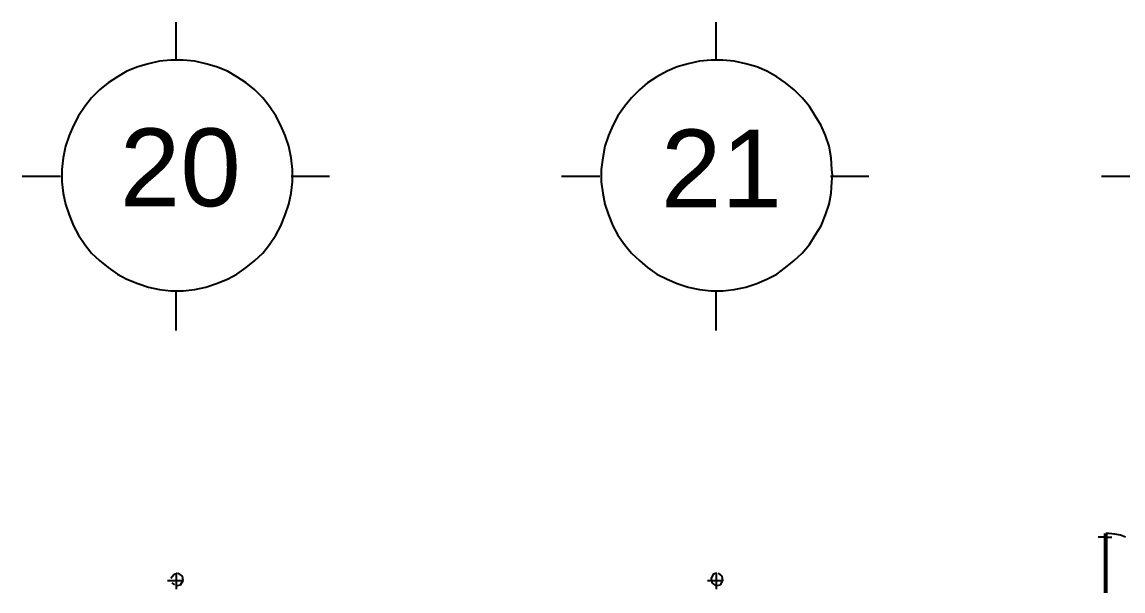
# Model space of a CAD drawing. Header units: millimetres. Extents: x 5 to 415, y 48 to 251.
# Drawn here: x 272.12 to 298.97, y 237.53 to 251.43 of the extents above; entities that cross this region are included whole.
import ezdxf

# ---------------------------------------------------------------- set-up
doc = ezdxf.new("R2010")
doc.units = ezdxf.units.MM
doc.layers.add('P', color=7, linetype='Continuous')
doc.layers.add('T', color=7, linetype='Continuous')

msp = doc.modelspace()

# ---------------------------------------------------------------- linework, layer by layer
at = {"layer": 'P'}
for points in [[(275.872, 250.49), (275.872, 251.425)], [(289.048, 250.49), (289.048, 251.425)], [(274.937, 250.331), (274.673, 250.225)], [(275.202, 250.402), (274.937, 250.331)], [(275.467, 250.472), (275.202, 250.402)], [(275.749, 250.49), (275.467, 250.472)], [(275.908, 250.49), (275.749, 250.49)], [(276.049, 250.49), (275.908, 250.49)], [(276.331, 250.472), (276.049, 250.49)], [(276.595, 250.402), (276.331, 250.472)], [(276.86, 250.331), (276.595, 250.402)], [(277.125, 250.225), (276.86, 250.331)], [(288.096, 250.331), (287.849, 250.225)], [(288.361, 250.402), (288.096, 250.331)], [(288.643, 250.472), (288.361, 250.402)], [(288.925, 250.49), (288.643, 250.472)], [(289.066, 250.49), (288.925, 250.49)], [(289.207, 250.49), (289.066, 250.49)], [(289.489, 250.472), (289.207, 250.49)], [(289.772, 250.402), (289.489, 250.472)], [(290.036, 250.331), (289.772, 250.402)], [(290.283, 250.225), (290.036, 250.331)], [(274.443, 250.084), (274.214, 249.943)], [(274.673, 250.225), (274.443, 250.084)], [(277.354, 250.084), (277.125, 250.225)], [(277.583, 249.943), (277.354, 250.084)], [(287.602, 250.084), (287.373, 249.943)], [(287.849, 250.225), (287.602, 250.084)], [(290.53, 250.084), (290.283, 250.225)], [(290.742, 249.943), (290.53, 250.084)], [(274.003, 249.767), (273.808, 249.573)], [(274.214, 249.943), (274.003, 249.767)], [(277.795, 249.767), (277.583, 249.943)], [(277.989, 249.573), (277.795, 249.767)], [(287.179, 249.767), (286.985, 249.573)], [(287.373, 249.943), (287.179, 249.767)], [(290.953, 249.767), (290.742, 249.943)], [(291.148, 249.573), (290.953, 249.767)], [(273.808, 249.573), (273.65, 249.361)], [(278.148, 249.361), (277.989, 249.573)], [(286.985, 249.573), (286.808, 249.361)], [(291.324, 249.361), (291.148, 249.573)], [(273.65, 249.361), (273.491, 249.132)], [(278.306, 249.132), (278.148, 249.361)], [(286.808, 249.361), (286.65, 249.132)], [(291.465, 249.132), (291.324, 249.361)], [(273.491, 249.132), (273.368, 248.902)], [(278.43, 248.902), (278.306, 249.132)], [(286.65, 249.132), (286.526, 248.902)], [(291.606, 248.902), (291.465, 249.132)], [(273.368, 248.902), (273.262, 248.655)], [(278.536, 248.655), (278.43, 248.902)], [(286.526, 248.902), (286.42, 248.655)], [(291.712, 248.655), (291.606, 248.902)], [(273.262, 248.655), (273.173, 248.391)], [(278.624, 248.391), (278.536, 248.655)], [(286.42, 248.655), (286.332, 248.391)], [(291.8, 248.391), (291.712, 248.655)], [(273.173, 248.391), (273.121, 248.109)], [(278.677, 248.109), (278.624, 248.391)], [(286.332, 248.391), (286.279, 248.109)], [(291.853, 248.109), (291.8, 248.391)], [(273.121, 248.109), (273.085, 247.826)], [(278.712, 247.826), (278.677, 248.109)], [(286.279, 248.109), (286.244, 247.826)], [(291.871, 247.826), (291.853, 248.109)], [(273.05, 247.65), (272.115, 247.65)], [(273.085, 247.826), (273.085, 247.685)], [(273.085, 247.685), (273.085, 247.527)], [(279.612, 247.65), (278.677, 247.65)], [(278.712, 247.685), (278.712, 247.826)], [(278.712, 247.527), (278.712, 247.685)], [(286.209, 247.65), (285.274, 247.65)], [(286.244, 247.826), (286.244, 247.685)], [(286.244, 247.685), (286.244, 247.527)], [(292.77, 247.65), (291.835, 247.65)], [(291.888, 247.685), (291.871, 247.826)], [(291.871, 247.527), (291.888, 247.685)], [(299.367, 247.65), (298.45, 247.65)], [(273.085, 247.527), (273.121, 247.244)], [(278.677, 247.244), (278.712, 247.527)], [(286.244, 247.527), (286.279, 247.244)], [(291.853, 247.244), (291.871, 247.527)], [(273.121, 247.244), (273.173, 246.98)], [(278.624, 246.98), (278.677, 247.244)], [(286.279, 247.244), (286.332, 246.98)], [(291.8, 246.98), (291.853, 247.244)], [(273.173, 246.98), (273.262, 246.715)], [(278.536, 246.715), (278.624, 246.98)], [(286.332, 246.98), (286.42, 246.715)], [(291.712, 246.715), (291.8, 246.98)], [(273.262, 246.715), (273.368, 246.451)], [(278.43, 246.451), (278.536, 246.715)], [(286.42, 246.715), (286.526, 246.451)], [(291.606, 246.451), (291.712, 246.715)], [(273.368, 246.451), (273.491, 246.221)], [(278.306, 246.221), (278.43, 246.451)], [(286.526, 246.451), (286.65, 246.221)], [(291.465, 246.221), (291.606, 246.451)], [(273.491, 246.221), (273.65, 245.992)], [(278.148, 245.992), (278.306, 246.221)], [(286.65, 246.221), (286.808, 245.992)], [(291.324, 245.992), (291.465, 246.221)], [(273.65, 245.992), (273.808, 245.78)], [(273.808, 245.78), (274.003, 245.604)], [(277.795, 245.604), (277.989, 245.78)], [(277.989, 245.78), (278.148, 245.992)], [(286.808, 245.992), (286.985, 245.78)], [(286.985, 245.78), (287.179, 245.604)], [(290.953, 245.604), (291.148, 245.78)], [(291.148, 245.78), (291.324, 245.992)], [(274.003, 245.604), (274.214, 245.428)], [(277.583, 245.428), (277.795, 245.604)], [(287.179, 245.604), (287.373, 245.428)], [(290.742, 245.428), (290.953, 245.604)], [(274.214, 245.428), (274.443, 245.269)], [(274.443, 245.269), (274.673, 245.145)], [(277.125, 245.145), (277.354, 245.269)], [(277.354, 245.269), (277.583, 245.428)], [(287.373, 245.428), (287.602, 245.269)], [(287.602, 245.269), (287.849, 245.145)], [(290.283, 245.145), (290.53, 245.269)], [(290.53, 245.269), (290.742, 245.428)], [(274.673, 245.145), (274.937, 245.039)], [(274.937, 245.039), (275.202, 244.951)], [(275.202, 244.951), (275.467, 244.898)], [(276.331, 244.898), (276.595, 244.951)], [(276.595, 244.951), (276.86, 245.039)], [(276.86, 245.039), (277.125, 245.145)], [(287.849, 245.145), (288.096, 245.039)], [(288.096, 245.039), (288.361, 244.951)], [(288.361, 244.951), (288.643, 244.898)], [(289.489, 244.898), (289.772, 244.951)], [(289.772, 244.951), (290.036, 245.039)], [(290.036, 245.039), (290.283, 245.145)], [(275.467, 244.898), (275.749, 244.863)], [(275.749, 244.863), (275.908, 244.863)], [(275.872, 243.893), (275.872, 244.863)], [(275.908, 244.863), (276.049, 244.863)], [(276.049, 244.863), (276.331, 244.898)], [(288.643, 244.898), (288.925, 244.863)], [(288.925, 244.863), (289.066, 244.863)], [(289.048, 243.893), (289.048, 244.863)], [(289.066, 244.863), (289.207, 244.863)], [(289.207, 244.863), (289.489, 244.898)], [(298.521, 238.848), (298.362, 238.848)], [(298.521, 238.936), (298.521, 237.49)], [(298.626, 238.936), (298.556, 238.936)], [(298.573, 237.49), (298.573, 238.936)], [(298.573, 238.848), (298.697, 238.848)], [(298.768, 238.919), (298.626, 238.936)], [(298.909, 238.901), (298.768, 238.919)], [(299.032, 238.848), (298.909, 238.901)], [(275.908, 237.966), (275.819, 237.931)], [(275.872, 237.966), (275.872, 237.578)], [(276.031, 237.896), (275.925, 237.966)], [(288.978, 237.949), (288.925, 237.843)], [(289.066, 237.966), (288.978, 237.949)], [(289.048, 237.966), (289.048, 237.578)], [(289.19, 237.896), (289.101, 237.966)], [(275.661, 237.79), (276.049, 237.79)], [(275.819, 237.931), (275.749, 237.843)], [(275.766, 237.737), (275.837, 237.684)], [(275.908, 237.666), (275.978, 237.684)], [(275.978, 237.684), (276.049, 237.79)], [(276.049, 237.79), (276.031, 237.896)], [(288.837, 237.79), (289.207, 237.79)], [(288.925, 237.843), (288.943, 237.737)], [(288.943, 237.737), (289.031, 237.666)], [(289.066, 237.666), (289.154, 237.684)], [(289.154, 237.684), (289.207, 237.79)], [(289.207, 237.79), (289.19, 237.896)]]:
    msp.add_lwpolyline(points, dxfattribs=at)

# ---------------------------------------------------------------- texts
at = {"layer": 'T', "char_height": 1.9, "attachment_point": 7}
for s, insert in [('{\\fArial|b0|i0|c0|p18;20}', (274.5, 246.9)), ('{\\fArial|b0|i0|c0|p18;21}', (287.7, 246.9))]:
    msp.add_mtext(s, dxfattribs=dict(at, insert=insert))

doc.saveas('drawing.dxf')
